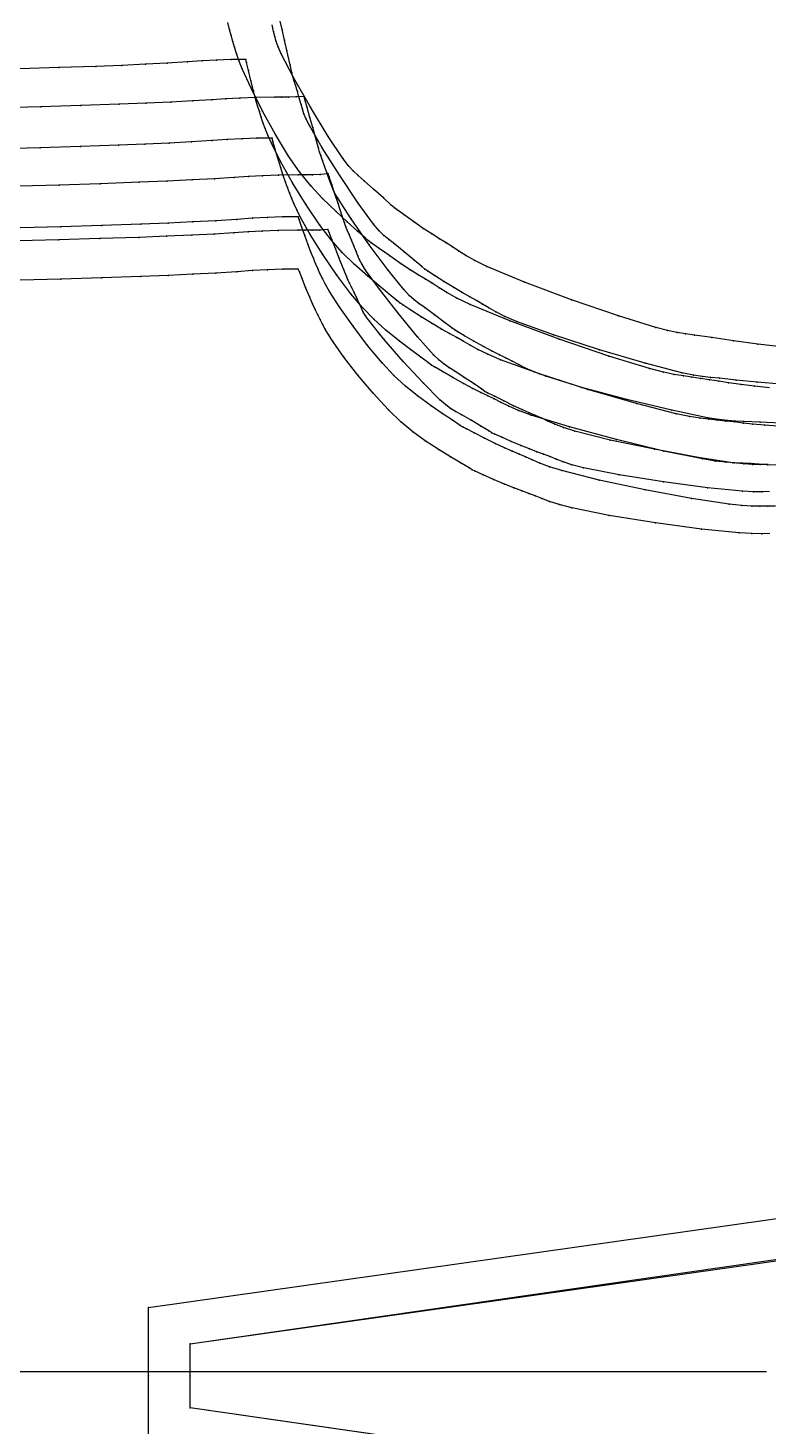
# Model space of a CAD drawing. Extents: x 50 to 2594, y 47 to 2136.
# Drawn here: x 1745.8 to 1887, y 1043.6 to 1310.5 of the extents above; entities that cross this region are included whole.
import ezdxf

# ---------------------------------------------------------------- set-up
doc = ezdxf.new("R2010")
doc.units = 0

# ---------------------------------------------------------------- blocks, each defined once
blk = doc.blocks.new('837.DELANTERO_XS')
at = {"layer": '1'}
for points in [[(1945.004, 1022.8), (1776.781, 1047.059), (1776.781, 1053.181), (1776.781, 1059.294), (1944.77, 1083.084)], [(1887.329, 1221.994), (1885.879, 1221.932), (1884.245, 1221.941), (1882.139, 1222.058), (1875.495, 1222.737), (1867.092, 1223.853), (1858.634, 1225.193), (1851.824, 1226.542), (1849.612, 1227.125), (1847.937, 1227.67), (1846.596, 1228.183), (1845.383, 1228.673), (1844.208, 1229.119), (1842.927, 1229.592), (1841.498, 1230.131), (1839.879, 1230.778), (1837.99, 1231.584), (1836.201, 1232.378), (1834.867, 1232.984), (1834.344, 1233.225), (1833.738, 1233.593), (1832.249, 1234.493), (1830.363, 1235.616), (1828.571, 1236.658), (1827.408, 1237.309), (1826.462, 1237.873), (1825.535, 1238.54), (1824.428, 1239.502), (1821.273, 1242.669), (1817.425, 1246.851), (1813.709, 1251.115), (1810.952, 1254.528), (1810.225, 1255.557), (1809.732, 1256.374), (1809.359, 1257.114), (1808.994, 1257.913), (1808.53, 1258.912), (1808.021, 1259.986), (1807.536, 1260.996), (1807.145, 1261.805), (1806.857, 1262.412), (1806.565, 1263.096), (1806.066, 1264.348), (1805.156, 1266.658), (1804.474, 1268.386), (1803.785, 1270.13), (1803.252, 1271.48), (1803.037, 1272.021), (1801.484, 1271.931), (1800.007, 1271.89), (1798.612, 1271.881), (1797.306, 1271.883), (1793.561, 1271.842), (1790.508, 1271.73), (1787.794, 1271.572), (1785.067, 1271.391), (1781.327, 1271.17), (1777.055, 1270.952), (1772.262, 1270.74), (1766.96, 1270.535), (1759.499, 1270.285), (1751.704, 1270.064), (1744.066, 1269.884)]]:
    blk.add_lwpolyline(points, dxfattribs=at)
at = {"layer": '14'}
for points in [[(1768.781, 1040.13), (1768.781, 1053.181), (1768.781, 1066.241), (1939.049, 1090.361)], [(1887.378, 1213.998), (1885.812, 1213.948), (1883.934, 1213.966), (1881.523, 1214.098), (1874.361, 1214.829), (1865.54, 1216.024), (1856.726, 1217.454), (1849.587, 1218.891), (1847.19, 1219.519), (1845.356, 1220.103), (1843.885, 1220.648), (1842.576, 1221.161), (1841.353, 1221.62), (1840.02, 1222.111), (1838.5, 1222.693), (1836.715, 1223.419), (1834.648, 1224.313), (1832.651, 1225.206), (1831.145, 1225.893), (1830.55, 1226.168), (1829.967, 1226.509), (1828.472, 1227.392), (1826.447, 1228.609), (1824.272, 1229.95), (1821.618, 1231.68), (1819.221, 1233.423), (1816.928, 1235.341), (1814.584, 1237.601), (1811.67, 1240.776), (1808.754, 1244.254), (1806.11, 1247.655), (1804.014, 1250.595), (1803.186, 1251.884), (1802.54, 1252.985), (1802.015, 1253.961), (1801.551, 1254.872), (1801.1, 1255.771), (1800.625, 1256.745), (1800.103, 1257.87), (1799.511, 1259.223), (1798.793, 1260.952), (1798.105, 1262.657), (1797.59, 1263.959), (1797.387, 1264.478), (1794.415, 1264.468), (1791.515, 1264.353), (1788.622, 1264.174), (1785.672, 1263.969), (1781.634, 1263.716), (1777.293, 1263.481), (1772.557, 1263.261), (1767.332, 1263.048), (1759.908, 1262.783), (1752.067, 1262.538), (1744.345, 1262.332)]]:
    blk.add_lwpolyline(points, dxfattribs=at)
at = {"layer": '2'}
for p in [(1803.037, 1272.021), (1797.387, 1264.478), (1834.344, 1233.225), (1830.55, 1226.168), (1768.781, 1066.241), (1776.781, 1059.294), (1768.781, 1053.181), (1776.781, 1053.181), (1776.781, 1047.059)]:
    blk.add_point(p, dxfattribs=at)
at = {"layer": '3'}
for p in [(1766.96, 1270.535), (1772.262, 1270.74), (1777.055, 1270.952), (1781.327, 1271.17), (1785.067, 1271.391), (1787.794, 1271.572), (1790.508, 1271.73), (1793.561, 1271.842), (1797.306, 1271.883), (1798.612, 1271.881), (1800.007, 1271.89), (1801.484, 1271.931), (1803.252, 1271.48), (1751.704, 1270.064), (1759.499, 1270.285), (1803.785, 1270.13), (1804.474, 1268.386), (1805.156, 1266.658), (1752.067, 1262.538), (1759.908, 1262.783), (1767.332, 1263.048), (1772.557, 1263.261), (1777.293, 1263.481), (1781.634, 1263.716), (1785.672, 1263.969), (1788.622, 1264.174), (1791.515, 1264.353), (1794.415, 1264.468), (1797.59, 1263.959), (1798.105, 1262.657), (1806.066, 1264.348), (1806.565, 1263.096), (1798.793, 1260.952), (1806.857, 1262.412), (1807.145, 1261.805), (1807.536, 1260.996), (1808.021, 1259.986), (1799.511, 1259.223), (1800.103, 1257.87), (1808.53, 1258.912), (1808.994, 1257.913), (1800.625, 1256.745), (1801.1, 1255.771), (1801.551, 1254.872), (1809.359, 1257.114), (1809.732, 1256.374), (1810.225, 1255.557), (1810.952, 1254.528), (1802.015, 1253.961), (1802.54, 1252.985), (1803.186, 1251.884), (1804.014, 1250.595), (1813.709, 1251.115), (1806.11, 1247.655), (1817.425, 1246.851), (1808.754, 1244.254), (1821.273, 1242.669), (1811.67, 1240.776), (1824.428, 1239.502), (1825.535, 1238.54), (1814.584, 1237.601), (1826.462, 1237.873), (1827.408, 1237.309), (1828.571, 1236.658), (1816.928, 1235.341), (1819.221, 1233.423), (1830.363, 1235.616), (1832.249, 1234.493), (1833.738, 1233.593), (1821.618, 1231.68), (1834.867, 1232.984), (1836.201, 1232.378), (1837.99, 1231.584), (1839.879, 1230.778), (1824.272, 1229.95), (1826.447, 1228.609), (1841.498, 1230.131), (1842.927, 1229.592), (1844.208, 1229.119), (1845.383, 1228.673), (1846.596, 1228.183), (1828.472, 1227.392), (1829.967, 1226.509), (1831.145, 1225.893), (1832.651, 1225.206), (1847.937, 1227.67), (1849.612, 1227.125), (1851.824, 1226.542), (1858.634, 1225.193), (1834.648, 1224.313), (1836.715, 1223.419), (1838.5, 1222.693), (1867.092, 1223.853), (1875.495, 1222.737), (1840.02, 1222.111), (1841.353, 1221.62), (1842.576, 1221.161), (1843.885, 1220.648), (1845.356, 1220.103), (1882.139, 1222.058), (1884.245, 1221.941), (1885.879, 1221.932), (1847.19, 1219.519), (1849.587, 1218.891), (1856.726, 1217.454), (1865.54, 1216.024), (1874.361, 1214.829), (1881.523, 1214.098), (1883.934, 1213.966), (1885.812, 1213.948)]:
    blk.add_point(p, dxfattribs=at)
at = {"layer": '4'}
for p in [(1834.344, 1233.225, 5), (1830.55, 1226.168, 5)]:
    blk.add_point(p, dxfattribs=at)
blk = doc.blocks.new('837.DELANTERO_S')
at = {"layer": '1'}
for points in [[(1945.004, 1022.8), (1776.781, 1047.059), (1776.781, 1053.181), (1776.781, 1059.294), (1944.77, 1083.084)], [(1887.075, 1227.192), (1885.51, 1227.174), (1884.054, 1227.186), (1882.419, 1227.279), (1880.315, 1227.504), (1873.694, 1228.523), (1865.335, 1230.07), (1856.931, 1231.844), (1850.18, 1233.544), (1847.994, 1234.24), (1846.344, 1234.871), (1845.027, 1235.454), (1843.837, 1236.006), (1842.683, 1236.513), (1841.424, 1237.052), (1840.02, 1237.665), (1838.431, 1238.396), (1836.581, 1239.3), (1834.83, 1240.187), (1833.524, 1240.862), (1833.012, 1241.13), (1832.413, 1241.541), (1830.936, 1242.546), (1829.067, 1243.803), (1827.289, 1244.97), (1826.133, 1245.702), (1825.196, 1246.333), (1824.283, 1247.069), (1823.202, 1248.115), (1820.147, 1251.537), (1816.437, 1256.037), (1812.868, 1260.614), (1810.234, 1264.266), (1809.546, 1265.36), (1809.086, 1266.225), (1808.746, 1267.005), (1808.417, 1267.844), (1807.997, 1268.893), (1807.535, 1270.022), (1807.095, 1271.084), (1806.739, 1271.935), (1806.478, 1272.573), (1806.218, 1273.291), (1805.776, 1274.601), (1804.972, 1277.019), (1804.37, 1278.827), (1803.761, 1280.654), (1803.29, 1282.066), (1803.101, 1282.633), (1801.548, 1282.538), (1800.071, 1282.493), (1798.676, 1282.48), (1797.369, 1282.478), (1793.624, 1282.426), (1790.571, 1282.305), (1787.857, 1282.139), (1785.129, 1281.951), (1781.389, 1281.718), (1777.117, 1281.489), (1772.324, 1281.263), (1767.022, 1281.042), (1759.56, 1280.771), (1751.765, 1280.526), (1744.126, 1280.325)]]:
    blk.add_lwpolyline(points, dxfattribs=at)
at = {"layer": '14'}
for points in [[(1768.781, 1040.13), (1768.781, 1053.181), (1768.781, 1066.241), (1939.049, 1090.361)], [(1888.43, 1219.194), (1886.975, 1219.205), (1885.485, 1219.202), (1883.906, 1219.229), (1882.016, 1219.34), (1879.595, 1219.592), (1872.421, 1220.683), (1863.6, 1222.323), (1854.797, 1224.199), (1847.681, 1225.999), (1845.3, 1226.75), (1843.482, 1227.428), (1842.028, 1228.05), (1840.736, 1228.632), (1839.527, 1229.154), (1838.21, 1229.715), (1836.708, 1230.375), (1834.947, 1231.195), (1832.91, 1232.197), (1830.944, 1233.195), (1829.462, 1233.961), (1828.876, 1234.267), (1828.306, 1234.64), (1826.846, 1235.603), (1824.867, 1236.929), (1822.744, 1238.386), (1820.157, 1240.26), (1817.831, 1242.132), (1815.617, 1244.177), (1813.369, 1246.568), (1810.593, 1249.909), (1807.829, 1253.555), (1805.336, 1257.11), (1803.371, 1260.174), (1802.601, 1261.511), (1802.005, 1262.652), (1801.525, 1263.66), (1801.103, 1264.601), (1800.694, 1265.529), (1800.264, 1266.532), (1799.794, 1267.691), (1799.265, 1269.083), (1798.628, 1270.859), (1798.02, 1272.609), (1797.565, 1273.946), (1797.387, 1274.478), (1794.415, 1274.468), (1791.515, 1274.353), (1788.622, 1274.174), (1785.672, 1273.969), (1781.634, 1273.716), (1777.293, 1273.481), (1772.557, 1273.261), (1767.332, 1273.048), (1759.908, 1272.783), (1752.067, 1272.538), (1744.345, 1272.332)]]:
    blk.add_lwpolyline(points, dxfattribs=at)
at = {"layer": '2'}
for p in [(1803.101, 1282.633), (1797.387, 1274.478), (1833.012, 1241.13), (1828.876, 1234.267), (1768.781, 1066.241), (1776.781, 1059.294), (1768.781, 1053.181), (1776.781, 1053.181), (1776.781, 1047.059)]:
    blk.add_point(p, dxfattribs=at)
at = {"layer": '3'}
for p in [(1772.324, 1281.263), (1777.117, 1281.489), (1781.389, 1281.718), (1785.129, 1281.951), (1787.857, 1282.139), (1790.571, 1282.305), (1793.624, 1282.426), (1797.369, 1282.478), (1798.676, 1282.48), (1800.071, 1282.493), (1801.548, 1282.538), (1803.29, 1282.066), (1751.765, 1280.526), (1759.56, 1280.771), (1767.022, 1281.042), (1803.761, 1280.654), (1804.37, 1278.827), (1804.972, 1277.019), (1772.557, 1273.261), (1777.293, 1273.481), (1781.634, 1273.716), (1785.672, 1273.969), (1788.622, 1274.174), (1791.515, 1274.353), (1794.415, 1274.468), (1797.565, 1273.946), (1805.776, 1274.601), (1806.218, 1273.291), (1752.067, 1272.538), (1759.908, 1272.783), (1767.332, 1273.048), (1798.02, 1272.609), (1798.628, 1270.859), (1806.478, 1272.573), (1806.739, 1271.935), (1807.095, 1271.084), (1799.265, 1269.083), (1807.535, 1270.022), (1807.997, 1268.893), (1799.794, 1267.691), (1800.264, 1266.532), (1800.694, 1265.529), (1808.417, 1267.844), (1808.746, 1267.005), (1809.086, 1266.225), (1809.546, 1265.36), (1801.103, 1264.601), (1801.525, 1263.66), (1802.005, 1262.652), (1810.234, 1264.266), (1802.601, 1261.511), (1803.371, 1260.174), (1812.868, 1260.614), (1805.336, 1257.11), (1816.437, 1256.037), (1807.829, 1253.555), (1810.593, 1249.909), (1820.147, 1251.537), (1813.369, 1246.568), (1823.202, 1248.115), (1824.283, 1247.069), (1815.617, 1244.177), (1825.196, 1246.333), (1826.133, 1245.702), (1827.289, 1244.97), (1817.831, 1242.132), (1829.067, 1243.803), (1830.936, 1242.546), (1832.413, 1241.541), (1820.157, 1240.26), (1833.524, 1240.862), (1834.83, 1240.187), (1836.581, 1239.3), (1822.744, 1238.386), (1824.867, 1236.929), (1838.431, 1238.396), (1840.02, 1237.665), (1841.424, 1237.052), (1842.683, 1236.513), (1843.837, 1236.006), (1826.846, 1235.603), (1828.306, 1234.64), (1829.462, 1233.961), (1830.944, 1233.195), (1845.027, 1235.454), (1846.344, 1234.871), (1847.994, 1234.24), (1850.18, 1233.544), (1832.91, 1232.197), (1834.947, 1231.195), (1856.931, 1231.844), (1836.708, 1230.375), (1838.21, 1229.715), (1839.527, 1229.154), (1840.736, 1228.632), (1842.028, 1228.05), (1865.335, 1230.07), (1873.694, 1228.523), (1843.482, 1227.428), (1845.3, 1226.75), (1847.681, 1225.999), (1880.315, 1227.504), (1882.419, 1227.279), (1884.054, 1227.186), (1885.51, 1227.174), (1854.797, 1224.199), (1863.6, 1222.323), (1872.421, 1220.683), (1879.595, 1219.592), (1882.016, 1219.34), (1883.906, 1219.229), (1885.485, 1219.202), (1886.975, 1219.205)]:
    blk.add_point(p, dxfattribs=at)
at = {"layer": '4'}
for p in [(1833.012, 1241.13, 5), (1828.876, 1234.267, 5)]:
    blk.add_point(p, dxfattribs=at)
blk = doc.blocks.new('837.DELANTERO_M')
at = {"layer": '1'}
for points in [[(1945.006, 1022.797), (1776.781, 1047.059), (1776.781, 1053.181), (1776.781, 1059.294), (1944.77, 1083.084)], [(1889.41, 1235.052), (1885.554, 1235.246), (1882.432, 1235.404), (1880.813, 1235.472), (1879.308, 1235.564), (1877.622, 1235.751), (1875.46, 1236.099), (1868.671, 1237.516), (1860.114, 1239.576), (1851.523, 1241.872), (1844.637, 1244.001), (1842.415, 1244.841), (1840.744, 1245.584), (1839.414, 1246.259), (1838.214, 1246.896), (1837.05, 1247.484), (1835.778, 1248.11), (1834.36, 1248.821), (1832.757, 1249.664), (1830.894, 1250.7), (1829.132, 1251.713), (1827.82, 1252.483), (1827.305, 1252.788), (1826.705, 1253.247), (1825.228, 1254.367), (1823.356, 1255.77), (1821.574, 1257.075), (1820.414, 1257.896), (1819.475, 1258.6), (1818.568, 1259.411), (1817.503, 1260.555), (1814.516, 1264.266), (1810.908, 1269.13), (1807.449, 1274.067), (1804.912, 1277.994), (1804.257, 1279.165), (1803.826, 1280.087), (1803.514, 1280.914), (1803.217, 1281.801), (1802.838, 1282.912), (1802.419, 1284.107), (1802.018, 1285.232), (1801.695, 1286.134), (1801.458, 1286.809), (1801.226, 1287.567), (1800.838, 1288.95), (1800.133, 1291.5), (1799.604, 1293.407), (1799.07, 1295.334), (1798.657, 1296.824), (1798.491, 1297.422), (1796.971, 1297.332), (1795.526, 1297.291), (1794.161, 1297.28), (1792.882, 1297.281), (1789.218, 1297.237), (1786.231, 1297.125), (1783.576, 1296.968), (1780.907, 1296.789), (1777.247, 1296.568), (1773.067, 1296.352), (1768.378, 1296.14), (1763.189, 1295.934), (1755.889, 1295.683), (1748.262, 1295.459), (1740.788, 1295.275)]]:
    blk.add_lwpolyline(points, dxfattribs=at)
at = {"layer": '14'}
for points in [[(1768.781, 1040.13), (1768.781, 1053.181), (1768.781, 1066.241), (1939.049, 1090.361)], [(1888.668, 1227.01), (1886.937, 1227.116), (1885.261, 1227.227), (1883.66, 1227.333), (1882.154, 1227.422), (1880.611, 1227.5), (1878.978, 1227.613), (1877.027, 1227.83), (1874.535, 1228.221), (1867.167, 1229.738), (1858.122, 1231.911), (1849.111, 1234.328), (1841.841, 1236.576), (1839.415, 1237.482), (1837.57, 1238.282), (1836.098, 1239.004), (1834.792, 1239.676), (1833.569, 1240.282), (1832.235, 1240.934), (1830.716, 1241.698), (1828.937, 1242.642), (1826.882, 1243.789), (1824.901, 1244.929), (1823.408, 1245.802), (1822.818, 1246.15), (1822.248, 1246.566), (1820.788, 1247.643), (1818.811, 1249.122), (1816.691, 1250.745), (1814.115, 1252.824), (1811.807, 1254.888), (1809.626, 1257.125), (1807.427, 1259.722), (1804.733, 1263.329), (1802.069, 1267.254), (1799.679, 1271.068), (1797.811, 1274.346), (1797.086, 1275.773), (1796.53, 1276.986), (1796.088, 1278.056), (1795.702, 1279.052), (1795.328, 1280.034), (1794.937, 1281.097), (1794.513, 1282.321), (1794.04, 1283.791), (1793.476, 1285.664), (1792.942, 1287.509), (1792.543, 1288.917), (1792.387, 1289.478), (1789.486, 1289.471), (1786.656, 1289.362), (1783.832, 1289.19), (1780.952, 1288.994), (1777.01, 1288.751), (1772.774, 1288.527), (1768.151, 1288.316), (1763.051, 1288.114), (1755.804, 1287.863), (1748.151, 1287.633), (1740.614, 1287.44)]]:
    blk.add_lwpolyline(points, dxfattribs=at)
at = {"layer": '2'}
for p in [(1798.491, 1297.422), (1792.387, 1289.478), (1827.305, 1252.788), (1822.818, 1246.15), (1768.781, 1066.241), (1776.781, 1059.294), (1768.781, 1053.181), (1776.781, 1053.181), (1776.781, 1047.059)]:
    blk.add_point(p, dxfattribs=at)
at = {"layer": '3'}
for p in [(1789.218, 1297.237), (1792.882, 1297.281), (1794.161, 1297.28), (1795.526, 1297.291), (1796.971, 1297.332), (1748.262, 1295.459), (1755.889, 1295.683), (1763.189, 1295.934), (1768.378, 1296.14), (1773.067, 1296.352), (1777.247, 1296.568), (1780.907, 1296.789), (1783.576, 1296.968), (1786.231, 1297.125), (1798.657, 1296.824), (1799.07, 1295.334), (1799.604, 1293.407), (1786.656, 1289.362), (1789.486, 1289.471), (1800.133, 1291.5), (1748.151, 1287.633), (1755.804, 1287.863), (1763.051, 1288.114), (1768.151, 1288.316), (1772.774, 1288.527), (1777.01, 1288.751), (1780.952, 1288.994), (1783.832, 1289.19), (1792.543, 1288.917), (1792.942, 1287.509), (1800.838, 1288.95), (1801.226, 1287.567), (1801.458, 1286.809), (1793.476, 1285.664), (1801.695, 1286.134), (1802.018, 1285.232), (1802.419, 1284.107), (1794.04, 1283.791), (1794.513, 1282.321), (1802.838, 1282.912), (1803.217, 1281.801), (1794.937, 1281.097), (1795.328, 1280.034), (1795.702, 1279.052), (1803.514, 1280.914), (1803.826, 1280.087), (1804.257, 1279.165), (1796.088, 1278.056), (1796.53, 1276.986), (1804.912, 1277.994), (1797.086, 1275.773), (1797.811, 1274.346), (1807.449, 1274.067), (1799.679, 1271.068), (1810.908, 1269.13), (1802.069, 1267.254), (1804.733, 1263.329), (1814.516, 1264.266), (1817.503, 1260.555), (1807.427, 1259.722), (1818.568, 1259.411), (1819.475, 1258.6), (1820.414, 1257.896), (1809.626, 1257.125), (1811.807, 1254.888), (1821.574, 1257.075), (1823.356, 1255.77), (1814.115, 1252.824), (1825.228, 1254.367), (1826.705, 1253.247), (1827.82, 1252.483), (1816.691, 1250.745), (1829.132, 1251.713), (1830.894, 1250.7), (1832.757, 1249.664), (1818.811, 1249.122), (1820.788, 1247.643), (1822.248, 1246.566), (1834.36, 1248.821), (1835.778, 1248.11), (1837.05, 1247.484), (1838.214, 1246.896), (1823.408, 1245.802), (1824.901, 1244.929), (1839.414, 1246.259), (1840.744, 1245.584), (1842.415, 1244.841), (1844.637, 1244.001), (1826.882, 1243.789), (1828.937, 1242.642), (1830.716, 1241.698), (1851.523, 1241.872), (1832.235, 1240.934), (1833.569, 1240.282), (1834.792, 1239.676), (1836.098, 1239.004), (1860.114, 1239.576), (1837.57, 1238.282), (1839.415, 1237.482), (1841.841, 1236.576), (1868.671, 1237.516), (1875.46, 1236.099), (1849.111, 1234.328), (1877.622, 1235.751), (1879.308, 1235.564), (1880.813, 1235.472), (1882.432, 1235.404), (1885.554, 1235.246), (1858.122, 1231.911), (1867.167, 1229.738), (1874.535, 1228.221), (1877.027, 1227.83), (1878.978, 1227.613), (1880.611, 1227.5), (1882.154, 1227.422), (1883.66, 1227.333), (1885.261, 1227.227), (1886.937, 1227.116)]:
    blk.add_point(p, dxfattribs=at)
at = {"layer": '4'}
for p in [(1827.305, 1252.788, 5), (1822.818, 1246.15, 5)]:
    blk.add_point(p, dxfattribs=at)
at = {"layer": '7'}
blk.add_line((1033.25, 1054), (1886.75, 1054), dxfattribs=at)
blk = doc.blocks.new('837.DELANTERO_L')
at = {"layer": '1'}
for points in [[(1945.007, 1022.794), (1776.781, 1047.059), (1776.781, 1053.181), (1776.781, 1059.294), (1944.77, 1083.085)], [(1889.485, 1242.505), (1884.958, 1242.901), (1880.976, 1243.299), (1877.751, 1243.622), (1876.078, 1243.775), (1874.525, 1243.948), (1872.789, 1244.227), (1870.567, 1244.698), (1863.611, 1246.514), (1854.856, 1249.085), (1846.079, 1251.903), (1839.058, 1254.46), (1836.8, 1255.444), (1835.109, 1256.299), (1833.766, 1257.066), (1832.556, 1257.786), (1831.381, 1258.455), (1830.096, 1259.168), (1828.664, 1259.977), (1827.048, 1260.932), (1825.172, 1262.1), (1823.4, 1263.24), (1822.08, 1264.104), (1821.563, 1264.447), (1820.961, 1264.955), (1819.477, 1266.198), (1817.597, 1267.756), (1815.805, 1269.208), (1814.638, 1270.123), (1813.695, 1270.905), (1812.79, 1271.797), (1811.738, 1273.043), (1808.813, 1277.064), (1805.298, 1282.32), (1801.944, 1287.643), (1799.498, 1291.867), (1798.875, 1293.122), (1798.473, 1294.104), (1798.19, 1294.982), (1797.925, 1295.923), (1797.586, 1297.1), (1797.21, 1298.368), (1796.85, 1299.561), (1796.559, 1300.518), (1796.346, 1301.234), (1796.143, 1302.036), (1795.808, 1303.498), (1795.203, 1306.192), (1794.749, 1308.208), (1794.291, 1310.244), (1793.935, 1311.818)]]:
    blk.add_lwpolyline(points, dxfattribs=at)
at = {"layer": '14'}
for points in [[(1768.781, 1040.13), (1768.781, 1053.181), (1768.781, 1066.241), (1939.049, 1090.361)], [(1888.889, 1234.465), (1886.394, 1234.66), (1884.065, 1234.886), (1882.276, 1235.082), (1880.545, 1235.282), (1878.89, 1235.472), (1877.333, 1235.64), (1875.737, 1235.798), (1874.05, 1235.997), (1872.039, 1236.32), (1869.474, 1236.851), (1861.912, 1238.793), (1852.645, 1241.5), (1843.424, 1244.457), (1836, 1247.153), (1833.531, 1248.214), (1831.659, 1249.136), (1830.169, 1249.959), (1828.849, 1250.72), (1827.611, 1251.41), (1826.261, 1252.152), (1824.725, 1253.021), (1822.927, 1254.089), (1820.855, 1255.382), (1818.858, 1256.662), (1817.354, 1257.642), (1816.76, 1258.033), (1816.19, 1258.493), (1814.73, 1259.682), (1812.755, 1261.315), (1810.639, 1263.104), (1808.072, 1265.389), (1805.784, 1267.644), (1803.634, 1270.073), (1801.486, 1272.875), (1798.874, 1276.75), (1796.309, 1280.952), (1794.023, 1285.027), (1792.25, 1288.519), (1791.57, 1290.034), (1791.055, 1291.32), (1790.65, 1292.451), (1790.3, 1293.503), (1789.962, 1294.54), (1789.61, 1295.661), (1789.232, 1296.952), (1788.816, 1298.5), (1788.325, 1300.469), (1787.863, 1302.409), (1787.521, 1303.889), (1787.387, 1304.478), (1784.557, 1304.474), (1781.796, 1304.371), (1779.042, 1304.207), (1776.232, 1304.019), (1772.387, 1303.786), (1768.254, 1303.572), (1763.745, 1303.372), (1758.77, 1303.18), (1751.701, 1302.943), (1744.235, 1302.727)]]:
    blk.add_lwpolyline(points, dxfattribs=at)
at = {"layer": '2'}
for p in [(1787.387, 1304.478), (1821.563, 1264.447), (1816.76, 1258.033), (1768.781, 1066.241), (1776.781, 1059.294), (1768.781, 1053.181), (1776.781, 1053.181), (1776.781, 1047.059)]:
    blk.add_point(p, dxfattribs=at)
at = {"layer": '3'}
for p in [(1794.291, 1310.244), (1794.749, 1308.208), (1795.203, 1306.192), (1751.701, 1302.943), (1758.77, 1303.18), (1763.745, 1303.372), (1768.254, 1303.572), (1772.387, 1303.786), (1776.232, 1304.019), (1779.042, 1304.207), (1781.796, 1304.371), (1784.557, 1304.474), (1787.521, 1303.889), (1795.808, 1303.498), (1787.863, 1302.409), (1788.325, 1300.469), (1796.143, 1302.036), (1796.346, 1301.234), (1796.559, 1300.518), (1788.816, 1298.5), (1796.85, 1299.561), (1797.21, 1298.368), (1789.232, 1296.952), (1789.61, 1295.661), (1789.962, 1294.54), (1797.586, 1297.1), (1797.925, 1295.923), (1798.19, 1294.982), (1790.3, 1293.503), (1790.65, 1292.451), (1798.473, 1294.104), (1798.875, 1293.122), (1791.055, 1291.32), (1791.57, 1290.034), (1799.498, 1291.867), (1792.25, 1288.519), (1801.944, 1287.643), (1794.023, 1285.027), (1805.298, 1282.32), (1796.309, 1280.952), (1798.874, 1276.75), (1808.813, 1277.064), (1801.486, 1272.875), (1811.738, 1273.043), (1812.79, 1271.797), (1813.695, 1270.905), (1803.634, 1270.073), (1814.638, 1270.123), (1815.805, 1269.208), (1805.784, 1267.644), (1808.072, 1265.389), (1817.597, 1267.756), (1819.477, 1266.198), (1810.639, 1263.104), (1820.961, 1264.955), (1822.08, 1264.104), (1823.4, 1263.24), (1812.755, 1261.315), (1825.172, 1262.1), (1827.048, 1260.932), (1828.664, 1259.977), (1814.73, 1259.682), (1816.19, 1258.493), (1817.354, 1257.642), (1830.096, 1259.168), (1831.381, 1258.455), (1832.556, 1257.786), (1818.858, 1256.662), (1820.855, 1255.382), (1833.766, 1257.066), (1835.109, 1256.299), (1836.8, 1255.444), (1822.927, 1254.089), (1824.725, 1253.021), (1826.261, 1252.152), (1839.058, 1254.46), (1846.079, 1251.903), (1827.611, 1251.41), (1828.849, 1250.72), (1830.169, 1249.959), (1831.659, 1249.136), (1833.531, 1248.214), (1836, 1247.153), (1854.856, 1249.085), (1863.611, 1246.514), (1843.424, 1244.457), (1870.567, 1244.698), (1872.789, 1244.227), (1874.525, 1243.948), (1852.645, 1241.5), (1876.078, 1243.775), (1877.751, 1243.622), (1880.976, 1243.299), (1884.958, 1242.901), (1861.912, 1238.793), (1869.474, 1236.851), (1872.039, 1236.32), (1874.05, 1235.997), (1875.737, 1235.798), (1877.333, 1235.64), (1878.89, 1235.472), (1880.545, 1235.282), (1882.276, 1235.082), (1884.065, 1234.886), (1886.394, 1234.66)]:
    blk.add_point(p, dxfattribs=at)
at = {"layer": '4'}
for p in [(1821.563, 1264.447, 5), (1816.76, 1258.033, 5)]:
    blk.add_point(p, dxfattribs=at)
at = {"layer": '7'}
blk.add_line((1033.25, 1054), (1886.75, 1054), dxfattribs=at)
blk = doc.blocks.new('837.DELANTERO_XL')
at = {"layer": '1'}
for points in [[(1945.008, 1022.791), (1776.781, 1047.059), (1776.781, 1053.181), (1776.781, 1059.294), (1944.957, 1083.556)], [(1890.129, 1249.593), (1885.102, 1250.154), (1880.427, 1250.781), (1876.317, 1251.384), (1872.989, 1251.873), (1871.262, 1252.112), (1869.659, 1252.366), (1867.873, 1252.738), (1865.592, 1253.333), (1858.466, 1255.549), (1849.511, 1258.633), (1840.546, 1261.974), (1833.388, 1264.961), (1831.094, 1266.089), (1829.381, 1267.057), (1828.026, 1267.916), (1826.806, 1268.721), (1825.619, 1269.47), (1824.321, 1270.272), (1822.875, 1271.179), (1821.245, 1272.246), (1819.356, 1273.547), (1817.573, 1274.813), (1816.246, 1275.773), (1815.726, 1276.153), (1815.125, 1276.707), (1813.645, 1278.063), (1811.768, 1279.762), (1809.978, 1281.348), (1808.81, 1282.349), (1807.869, 1283.202), (1806.972, 1284.168), (1805.938, 1285.507), (1803.091, 1289.806), (1799.69, 1295.411), (1796.457, 1301.079), (1794.115, 1305.567), (1793.527, 1306.895), (1793.155, 1307.932), (1792.902, 1308.854), (1792.671, 1309.84), (1792.373, 1311.076)]]:
    blk.add_lwpolyline(points, dxfattribs=at)
at = {"layer": '14'}
for points in [[(1768.781, 1040.13), (1768.781, 1053.181), (1768.781, 1066.241), (1939.049, 1090.361)], [(1887.313, 1241.804), (1884.448, 1242.1), (1881.869, 1242.419), (1879.463, 1242.761), (1877.616, 1243.048), (1875.828, 1243.336), (1874.12, 1243.611), (1872.512, 1243.857), (1870.864, 1244.096), (1869.122, 1244.381), (1867.05, 1244.81), (1864.414, 1245.48), (1856.658, 1247.848), (1847.168, 1251.088), (1837.737, 1254.587), (1830.159, 1257.73), (1827.647, 1258.945), (1825.747, 1259.99), (1824.24, 1260.913), (1822.905, 1261.765), (1821.653, 1262.537), (1820.287, 1263.371), (1818.733, 1264.344), (1816.918, 1265.536), (1814.828, 1266.974), (1812.815, 1268.396), (1811.3, 1269.483), (1810.702, 1269.916), (1810.132, 1270.42), (1808.673, 1271.722), (1806.699, 1273.508), (1804.587, 1275.463), (1802.03, 1277.953), (1799.76, 1280.4), (1797.643, 1283.02), (1795.544, 1286.028), (1793.015, 1290.171), (1790.549, 1294.651), (1788.367, 1298.985), (1786.69, 1302.691), (1786.055, 1304.295), (1785.58, 1305.653), (1785.213, 1306.846), (1784.899, 1307.954), (1784.595, 1309.046), (1784.283, 1310.226), (1783.951, 1311.583)]]:
    blk.add_lwpolyline(points, dxfattribs=at)
at = {"layer": '2'}
for p in [(1815.726, 1276.153), (1810.702, 1269.916), (1768.781, 1066.241), (1776.781, 1059.294), (1768.781, 1053.181), (1776.781, 1053.181), (1776.781, 1047.059)]:
    blk.add_point(p, dxfattribs=at)
at = {"layer": '3'}
for p in [(1784.283, 1310.226), (1784.595, 1309.046), (1784.899, 1307.954), (1792.671, 1309.84), (1792.902, 1308.854), (1793.155, 1307.932), (1785.213, 1306.846), (1785.58, 1305.653), (1793.527, 1306.895), (1794.115, 1305.567), (1786.055, 1304.295), (1786.69, 1302.691), (1796.457, 1301.079), (1788.367, 1298.985), (1790.549, 1294.651), (1799.69, 1295.411), (1793.015, 1290.171), (1803.091, 1289.806), (1795.544, 1286.028), (1805.938, 1285.507), (1806.972, 1284.168), (1797.643, 1283.02), (1807.869, 1283.202), (1808.81, 1282.349), (1809.978, 1281.348), (1799.76, 1280.4), (1811.768, 1279.762), (1802.03, 1277.953), (1813.645, 1278.063), (1815.125, 1276.707), (1804.587, 1275.463), (1806.699, 1273.508), (1816.246, 1275.773), (1817.573, 1274.813), (1819.356, 1273.547), (1808.673, 1271.722), (1821.245, 1272.246), (1822.875, 1271.179), (1810.132, 1270.42), (1811.3, 1269.483), (1812.815, 1268.396), (1824.321, 1270.272), (1825.619, 1269.47), (1826.806, 1268.721), (1828.026, 1267.916), (1814.828, 1266.974), (1816.918, 1265.536), (1829.381, 1267.057), (1831.094, 1266.089), (1818.733, 1264.344), (1820.287, 1263.371), (1821.653, 1262.537), (1833.388, 1264.961), (1822.905, 1261.765), (1824.24, 1260.913), (1825.747, 1259.99), (1840.546, 1261.974), (1827.647, 1258.945), (1830.159, 1257.73), (1849.511, 1258.633), (1837.737, 1254.587), (1858.466, 1255.549), (1865.592, 1253.333), (1867.873, 1252.738), (1869.659, 1252.366), (1871.262, 1252.112), (1872.989, 1251.873), (1847.168, 1251.088), (1876.317, 1251.384), (1880.427, 1250.781), (1885.102, 1250.154), (1856.658, 1247.848), (1864.414, 1245.48), (1867.05, 1244.81), (1869.122, 1244.381), (1870.864, 1244.096), (1872.512, 1243.857), (1874.12, 1243.611), (1875.828, 1243.336), (1877.616, 1243.048), (1879.463, 1242.761), (1881.869, 1242.419), (1884.448, 1242.1)]:
    blk.add_point(p, dxfattribs=at)
at = {"layer": '4'}
for p in [(1815.726, 1276.153, 5), (1810.702, 1269.916, 5)]:
    blk.add_point(p, dxfattribs=at)
at = {"layer": '7'}
blk.add_line((1033.25, 1054), (1886.75, 1054), dxfattribs=at)

msp = doc.modelspace()

# ---------------------------------------------------------------- block references
at = {"layer": '1'}
for name in ['837.DELANTERO_XL', '837.DELANTERO_L', '837.DELANTERO_M', '837.DELANTERO_S', '837.DELANTERO_XS']:
    msp.add_blockref(name, (0, 0), dxfattribs=at)

doc.saveas('drawing.dxf')
